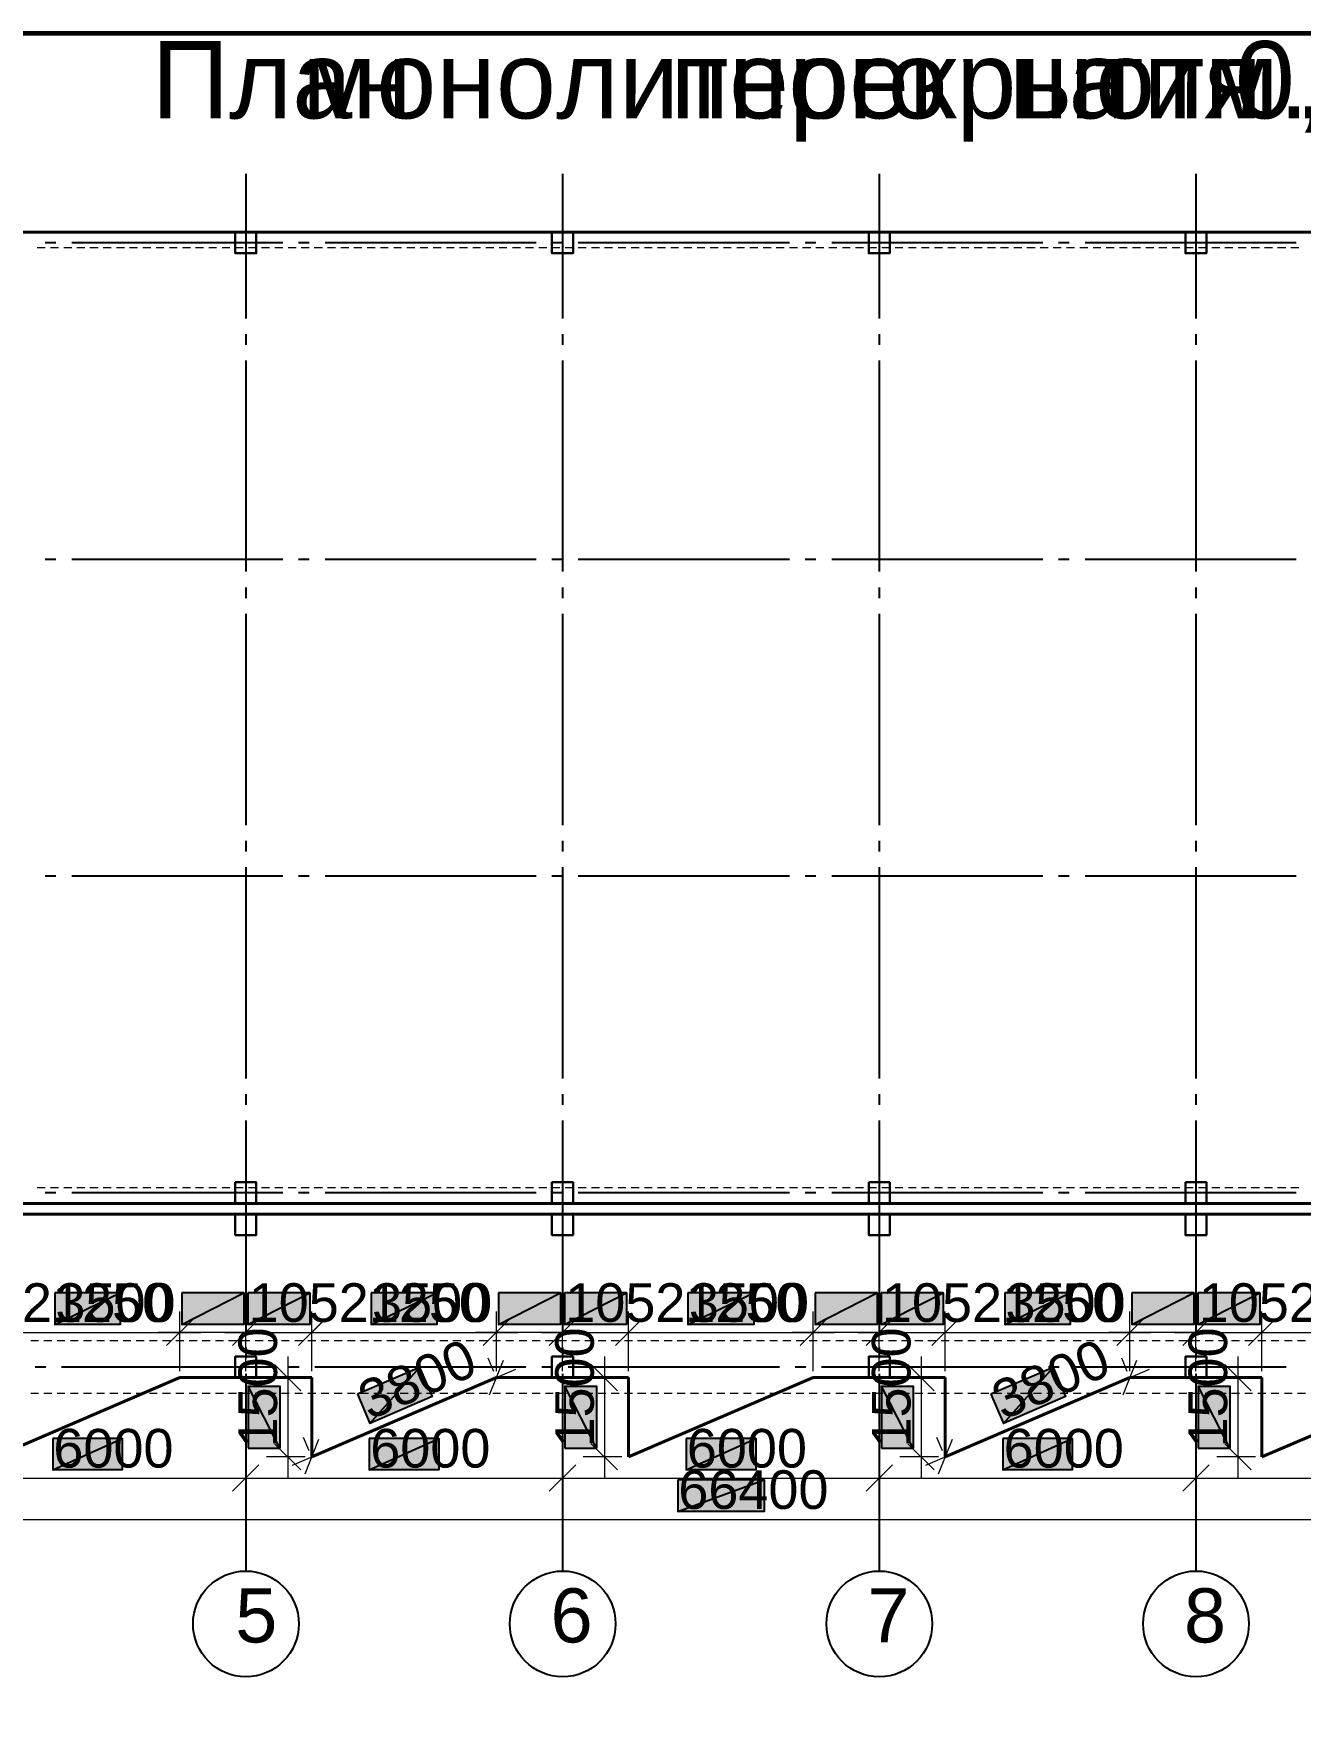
# Model space of a CAD drawing. Extents: x 8 to 21351, y 0 to 420.
# Drawn here: x 13102.1 to 13222.1, y 133.5 to 292.1 of the extents above; entities that cross this region are included whole.
import ezdxf

# ---------------------------------------------------------------- set-up
doc = ezdxf.new("R2010")
doc.units = 0
doc.styles.add('TEYPDFCAD_TEXT', font='arial.ttf')

msp = doc.modelspace()

# ---------------------------------------------------------------- hatches: boundary and pattern name
at = {"true_color": 0xffffff}
h = msp.add_hatch(color=0, dxfattribs=at)
h.paths.add_polyline_path([(13104.08, 172.74), (13104.08, 169.74), (13110.28, 172.74)])
h.paths.add_polyline_path([(13104.08, 169.74), (13110.28, 172.74), (13110.28, 169.74)])
h = msp.add_hatch(color=0, dxfattribs=at)
h.paths.add_polyline_path([(13116.12, 172.74), (13116.12, 169.74), (13121.99, 172.74)])
h.paths.add_polyline_path([(13116.12, 169.74), (13121.99, 172.74), (13121.99, 169.74)])
h = msp.add_hatch(color=0, dxfattribs=at)
h.paths.add_polyline_path([(13122.37, 172.74), (13122.37, 169.74), (13128.23, 172.74)])
h.paths.add_polyline_path([(13122.37, 169.74), (13128.23, 172.74), (13128.23, 169.74)])
h = msp.add_hatch(color=0, dxfattribs=at)
h.paths.add_polyline_path([(13134.07, 172.74), (13134.07, 169.74), (13140.29, 172.74)])
h.paths.add_polyline_path([(13134.07, 169.74), (13140.29, 172.74), (13140.29, 169.74)])
h = msp.add_hatch(color=0, dxfattribs=at)
h.paths.add_polyline_path([(13146.12, 172.74), (13146.12, 169.74), (13151.98, 172.74)])
h.paths.add_polyline_path([(13146.12, 169.74), (13151.98, 172.74), (13151.98, 169.74)])
h = msp.add_hatch(color=0, dxfattribs=at)
h.paths.add_polyline_path([(13152.38, 172.74), (13152.38, 169.74), (13158.24, 172.74)])
h.paths.add_polyline_path([(13152.38, 169.74), (13158.24, 172.74), (13158.24, 169.74)])
h = msp.add_hatch(color=0, dxfattribs=at)
h.paths.add_polyline_path([(13164.06, 172.74), (13164.06, 169.74), (13170.29, 172.74)])
h.paths.add_polyline_path([(13164.06, 169.74), (13170.29, 172.74), (13170.29, 169.74)])
h = msp.add_hatch(color=0, dxfattribs=at)
h.paths.add_polyline_path([(13176.13, 172.74), (13176.13, 169.74), (13181.99, 172.74)])
h.paths.add_polyline_path([(13176.13, 169.74), (13181.99, 172.74), (13181.99, 169.74)])
h = msp.add_hatch(color=0, dxfattribs=at)
h.paths.add_polyline_path([(13182.37, 172.74), (13182.37, 169.74), (13188.24, 172.74)])
h.paths.add_polyline_path([(13182.37, 169.74), (13188.24, 172.74), (13188.24, 169.74)])
h = msp.add_hatch(color=0, dxfattribs=at)
h.paths.add_polyline_path([(13194.08, 172.74), (13194.08, 169.74), (13200.28, 172.74)])
h.paths.add_polyline_path([(13194.08, 169.74), (13200.28, 172.74), (13200.28, 169.74)])
h = msp.add_hatch(color=0, dxfattribs=at)
h.paths.add_polyline_path([(13206.12, 172.74), (13206.12, 169.74), (13211.99, 172.74)])
h.paths.add_polyline_path([(13206.12, 169.74), (13211.99, 172.74), (13211.99, 169.74)])
h = msp.add_hatch(color=0, dxfattribs=at)
h.paths.add_polyline_path([(13212.37, 172.74), (13212.37, 169.74), (13218.23, 172.74)])
h.paths.add_polyline_path([(13212.37, 169.74), (13218.23, 172.74), (13218.23, 169.74)])
h = msp.add_hatch(color=0, dxfattribs=at)
h.paths.add_polyline_path([(13132.76, 163.15), (13133.94, 160.38), (13138.64, 165.67)])
h.paths.add_polyline_path([(13133.94, 160.38), (13138.64, 165.67), (13139.83, 162.92)])
h = msp.add_hatch(color=0, dxfattribs=at)
h.paths.add_polyline_path([(13192.77, 163.15), (13193.95, 160.38), (13198.65, 165.67)])
h.paths.add_polyline_path([(13193.95, 160.38), (13198.65, 165.67), (13199.84, 162.92)])
h = msp.add_hatch(color=0, dxfattribs=at)
h.paths.add_polyline_path([(13122.39, 158.03), (13125.39, 158.03), (13122.39, 163.89)])
h.paths.add_polyline_path([(13125.39, 158.03), (13122.39, 163.89), (13125.39, 163.89)])
h = msp.add_hatch(color=0, dxfattribs=at)
h.paths.add_polyline_path([(13152.4, 158.03), (13155.41, 158.03), (13152.4, 163.89)])
h.paths.add_polyline_path([(13155.41, 158.03), (13152.4, 163.89), (13155.41, 163.89)])
h = msp.add_hatch(color=0, dxfattribs=at)
h.paths.add_polyline_path([(13182.4, 158.03), (13185.4, 158.03), (13182.4, 163.89)])
h.paths.add_polyline_path([(13185.4, 158.03), (13182.4, 163.89), (13185.4, 163.89)])
h = msp.add_hatch(color=0, dxfattribs=at)
h.paths.add_polyline_path([(13212.39, 158.03), (13215.39, 158.03), (13212.39, 163.89)])
h.paths.add_polyline_path([(13215.39, 158.03), (13212.39, 163.89), (13215.39, 163.89)])
h = msp.add_hatch(color=0, dxfattribs=at)
h.paths.add_polyline_path([(13103.89, 158.94), (13103.89, 155.96), (13110.47, 158.94)])
h.paths.add_polyline_path([(13103.89, 155.96), (13110.47, 158.94), (13110.47, 155.96)])
h = msp.add_hatch(color=0, dxfattribs=at)
h.paths.add_polyline_path([(13133.88, 158.94), (13133.88, 155.96), (13140.46, 158.94)])
h.paths.add_polyline_path([(13133.88, 155.96), (13140.46, 158.94), (13140.46, 155.96)])
h = msp.add_hatch(color=0, dxfattribs=at)
h.paths.add_polyline_path([(13163.9, 158.94), (13163.9, 155.96), (13170.48, 158.94)])
h.paths.add_polyline_path([(13163.9, 155.96), (13170.48, 158.94), (13170.48, 155.96)])
h = msp.add_hatch(color=0, dxfattribs=at)
h.paths.add_polyline_path([(13193.89, 158.94), (13193.89, 155.96), (13200.47, 158.94)])
h.paths.add_polyline_path([(13193.89, 155.96), (13200.47, 158.94), (13200.47, 155.96)])
h = msp.add_hatch(color=0, dxfattribs=at)
h.paths.add_polyline_path([(13163.09, 155.02), (13163.09, 152.02), (13171.28, 155.02)])
h.paths.add_polyline_path([(13163.09, 152.02), (13171.28, 155.02), (13171.28, 152.02)])

# ---------------------------------------------------------------- linework, layer by layer
at = {"lineweight": 25}
for p, q in [((13122.18, 278.76), (13122.18, 265.07)), ((13152.19, 278.76), (13152.19, 265.07)), ((13182.18, 278.76), (13182.18, 265.07)), ((13212.18, 278.76), (13212.18, 265.07)), ((13104.18, 272.22), (13103.19, 272.22)), ((13125.69, 272.22), (13105.69, 272.22)), ((13128.19, 272.22), (13127.17, 272.22)), ((13149.67, 272.22), (13129.69, 272.22)), ((13152.19, 272.22), (13151.17, 272.22)), ((13173.67, 272.22), (13153.67, 272.22)), ((13176.17, 272.22), (13175.18, 272.22)), ((13197.68, 272.22), (13177.68, 272.22)), ((13200.18, 272.22), (13199.18, 272.22)), ((13221.68, 272.22), (13201.68, 272.22)), ((13122.18, 263.57), (13122.18, 262.57)), ((13152.19, 263.57), (13152.19, 262.57)), ((13182.18, 263.57), (13182.18, 262.57)), ((13212.18, 263.57), (13212.18, 262.57)), ((13122.18, 261.07), (13122.18, 241.07)), ((13152.19, 261.07), (13152.19, 241.07)), ((13182.18, 261.07), (13182.18, 241.07)), ((13212.18, 261.07), (13212.18, 241.07)), ((13104.18, 242.23), (13103.19, 242.23)), ((13125.69, 242.23), (13105.69, 242.23)), ((13128.19, 242.23), (13127.17, 242.23)), ((13149.67, 242.23), (13129.69, 242.23)), ((13152.19, 242.23), (13151.17, 242.23)), ((13173.67, 242.23), (13153.67, 242.23)), ((13176.17, 242.23), (13175.18, 242.23)), ((13197.68, 242.23), (13177.68, 242.23)), ((13200.18, 242.23), (13199.18, 242.23)), ((13221.68, 242.23), (13201.68, 242.23)), ((13122.18, 239.56), (13122.18, 238.57)), ((13152.19, 239.56), (13152.19, 238.57)), ((13182.18, 239.56), (13182.18, 238.57)), ((13212.18, 239.56), (13212.18, 238.57)), ((13122.18, 237.07), (13122.18, 217.06)), ((13152.19, 237.07), (13152.19, 217.06)), ((13182.18, 237.07), (13182.18, 217.06)), ((13212.18, 237.07), (13212.18, 217.06)), ((13122.18, 215.56), (13122.18, 214.57)), ((13152.19, 215.56), (13152.19, 214.57)), ((13182.18, 215.56), (13182.18, 214.57)), ((13212.18, 215.56), (13212.18, 214.57)), ((13122.18, 213.06), (13122.18, 193.06)), ((13152.19, 213.06), (13152.19, 193.06)), ((13182.18, 213.06), (13182.18, 193.06)), ((13212.18, 213.06), (13212.18, 193.06)), ((13104.18, 212.22), (13103.19, 212.22)), ((13125.69, 212.22), (13105.69, 212.22)), ((13128.19, 212.22), (13127.17, 212.22)), ((13149.67, 212.22), (13129.69, 212.22)), ((13152.19, 212.22), (13151.17, 212.22)), ((13173.67, 212.22), (13153.67, 212.22)), ((13176.17, 212.22), (13175.18, 212.22)), ((13197.68, 212.22), (13177.68, 212.22)), ((13200.18, 212.22), (13199.18, 212.22)), ((13221.68, 212.22), (13201.68, 212.22)), ((13122.18, 191.56), (13122.18, 190.56)), ((13152.19, 191.56), (13152.19, 190.56)), ((13182.18, 191.56), (13182.18, 190.56)), ((13212.18, 191.56), (13212.18, 190.56)), ((13122.18, 189.06), (13122.18, 169.06)), ((13152.19, 189.06), (13152.19, 169.06)), ((13182.18, 189.06), (13182.18, 169.06)), ((13212.18, 189.06), (13212.18, 169.06)), ((13104.18, 182.22), (13103.19, 182.22)), ((13125.69, 182.22), (13105.69, 182.22)), ((13128.19, 182.22), (13127.17, 182.22)), ((13149.67, 182.22), (13129.69, 182.22)), ((13152.19, 182.22), (13151.17, 182.22)), ((13173.67, 182.22), (13153.67, 182.22)), ((13176.17, 182.22), (13175.18, 182.22)), ((13197.68, 182.22), (13177.68, 182.22)), ((13200.18, 182.22), (13199.18, 182.22)), ((13221.68, 182.22), (13201.68, 182.22)), ((13122.18, 167.56), (13122.18, 166.56)), ((13152.19, 167.56), (13152.19, 166.56)), ((13182.18, 167.56), (13182.18, 166.56)), ((13212.18, 167.56), (13212.18, 166.56)), ((13122.18, 165.06), (13122.18, 151.36)), ((13152.19, 165.06), (13152.19, 151.36)), ((13182.18, 165.06), (13182.18, 151.36)), ((13212.18, 165.06), (13212.18, 151.36)), ((13122.18, 151.36), (13122.18, 146.37)), ((13152.19, 151.36), (13152.19, 146.37)), ((13182.18, 151.36), (13182.18, 146.37)), ((13212.18, 151.36), (13212.18, 146.37))]:
    msp.add_line(p, q, dxfattribs=at)
at = {"color": 7, "lineweight": 5}
for p, q in [((13103.19, 271.74), (13102.43, 271.74)), ((13104.44, 271.74), (13103.68, 271.74)), ((13105.69, 271.74), (13104.93, 271.74)), ((13106.94, 271.74), (13106.17, 271.74)), ((13108.18, 271.74), (13107.42, 271.74)), ((13109.43, 271.74), (13108.67, 271.74)), ((13110.68, 271.74), (13109.92, 271.74)), ((13111.93, 271.74), (13111.17, 271.74)), ((13113.18, 271.74), (13112.44, 271.74)), ((13114.43, 271.74), (13113.69, 271.74)), ((13115.68, 271.74), (13114.94, 271.74)), ((13116.93, 271.74), (13116.19, 271.74)), ((13118.18, 271.74), (13117.43, 271.74)), ((13119.42, 271.74), (13118.68, 271.74)), ((13120.67, 271.74), (13119.93, 271.74)), ((13121.92, 271.74), (13121.18, 271.74)), ((13123.17, 271.74), (13122.43, 271.74)), ((13124.42, 271.74), (13123.68, 271.74)), ((13125.69, 271.74), (13124.93, 271.74)), ((13126.94, 271.74), (13126.18, 271.74)), ((13128.19, 271.74), (13127.43, 271.74)), ((13129.44, 271.74), (13128.67, 271.74)), ((13130.69, 271.74), (13129.92, 271.74)), ((13131.93, 271.74), (13131.17, 271.74)), ((13133.18, 271.74), (13132.42, 271.74)), ((13134.43, 271.74), (13133.67, 271.74)), ((13135.68, 271.74), (13134.94, 271.74)), ((13136.93, 271.74), (13136.19, 271.74)), ((13138.18, 271.74), (13137.44, 271.74)), ((13139.43, 271.74), (13138.69, 271.74)), ((13140.68, 271.74), (13139.93, 271.74)), ((13141.92, 271.74), (13141.18, 271.74)), ((13143.17, 271.74), (13142.43, 271.74)), ((13144.42, 271.74), (13143.68, 271.74)), ((13145.67, 271.74), (13144.93, 271.74)), ((13146.92, 271.74), (13146.18, 271.74)), ((13148.19, 271.74), (13147.43, 271.74)), ((13149.44, 271.74), (13148.68, 271.74)), ((13150.69, 271.74), (13149.93, 271.74)), ((13151.94, 271.74), (13151.17, 271.74)), ((13153.19, 271.74), (13152.42, 271.74)), ((13154.43, 271.74), (13153.67, 271.74)), ((13155.68, 271.74), (13154.92, 271.74)), ((13156.93, 271.74), (13156.17, 271.74)), ((13158.18, 271.74), (13157.44, 271.74)), ((13159.43, 271.74), (13158.69, 271.74)), ((13160.68, 271.74), (13159.94, 271.74)), ((13161.93, 271.74), (13161.19, 271.74)), ((13163.18, 271.74), (13162.44, 271.74)), ((13164.42, 271.74), (13163.68, 271.74)), ((13165.67, 271.74), (13164.93, 271.74)), ((13166.92, 271.74), (13166.18, 271.74)), ((13168.17, 271.74), (13167.43, 271.74)), ((13169.42, 271.74), (13168.68, 271.74)), ((13170.69, 271.74), (13169.93, 271.74)), ((13171.94, 271.74), (13171.18, 271.74)), ((13173.19, 271.74), (13172.43, 271.74)), ((13174.44, 271.74), (13173.67, 271.74)), ((13175.69, 271.74), (13174.92, 271.74)), ((13176.93, 271.74), (13176.17, 271.74)), ((13178.18, 271.74), (13177.42, 271.74)), ((13179.43, 271.74), (13178.69, 271.74)), ((13180.68, 271.74), (13179.94, 271.74)), ((13181.93, 271.74), (13181.19, 271.74)), ((13183.18, 271.74), (13182.44, 271.74)), ((13184.43, 271.74), (13183.69, 271.74)), ((13185.68, 271.74), (13184.94, 271.74)), ((13186.92, 271.74), (13186.18, 271.74)), ((13188.17, 271.74), (13187.43, 271.74)), ((13189.42, 271.74), (13188.68, 271.74)), ((13190.67, 271.74), (13189.93, 271.74)), ((13191.94, 271.74), (13191.18, 271.74)), ((13193.19, 271.74), (13192.43, 271.74)), ((13194.44, 271.74), (13193.68, 271.74)), ((13195.69, 271.74), (13194.93, 271.74)), ((13196.94, 271.74), (13196.17, 271.74)), ((13198.19, 271.74), (13197.42, 271.74)), ((13199.43, 271.74), (13198.67, 271.74)), ((13200.68, 271.74), (13199.92, 271.74)), ((13201.93, 271.74), (13201.19, 271.74)), ((13203.18, 271.74), (13202.44, 271.74)), ((13204.43, 271.74), (13203.69, 271.74)), ((13205.68, 271.74), (13204.94, 271.74)), ((13206.93, 271.74), (13206.19, 271.74)), ((13208.18, 271.74), (13207.44, 271.74)), ((13209.43, 271.74), (13208.68, 271.74)), ((13210.67, 271.74), (13209.93, 271.74)), ((13211.92, 271.74), (13211.18, 271.74)), ((13213.17, 271.74), (13212.43, 271.74)), ((13214.44, 271.74), (13213.68, 271.74)), ((13215.69, 271.74), (13214.93, 271.74)), ((13216.94, 271.74), (13216.18, 271.74)), ((13218.19, 271.74), (13217.43, 271.74)), ((13219.44, 271.74), (13218.67, 271.74)), ((13220.69, 271.74), (13219.92, 271.74)), ((13221.93, 271.74), (13221.17, 271.74)), ((13102.43, 182.71), (13103.19, 182.71)), ((13103.68, 182.71), (13104.44, 182.71)), ((13104.93, 182.71), (13105.69, 182.71)), ((13106.17, 182.71), (13106.94, 182.71)), ((13107.42, 182.71), (13108.18, 182.71)), ((13108.67, 182.71), (13109.43, 182.71)), ((13109.92, 182.71), (13110.68, 182.71)), ((13111.17, 182.71), (13111.93, 182.71)), ((13112.44, 182.71), (13113.18, 182.71)), ((13113.69, 182.71), (13114.43, 182.71)), ((13114.94, 182.71), (13115.68, 182.71)), ((13116.19, 182.71), (13116.93, 182.71)), ((13117.43, 182.71), (13118.18, 182.71)), ((13118.68, 182.71), (13119.42, 182.71)), ((13119.93, 182.71), (13120.67, 182.71)), ((13121.18, 182.71), (13121.92, 182.71)), ((13122.43, 182.71), (13123.17, 182.71)), ((13123.68, 182.71), (13124.42, 182.71)), ((13124.93, 182.71), (13125.69, 182.71)), ((13126.18, 182.71), (13126.94, 182.71)), ((13127.43, 182.71), (13128.19, 182.71)), ((13128.67, 182.71), (13129.44, 182.71)), ((13129.92, 182.71), (13130.69, 182.71)), ((13131.17, 182.71), (13131.93, 182.71)), ((13132.42, 182.71), (13133.18, 182.71)), ((13133.67, 182.71), (13134.43, 182.71)), ((13134.94, 182.71), (13135.68, 182.71)), ((13136.19, 182.71), (13136.93, 182.71)), ((13137.44, 182.71), (13138.18, 182.71)), ((13138.69, 182.71), (13139.43, 182.71)), ((13139.93, 182.71), (13140.68, 182.71)), ((13141.18, 182.71), (13141.92, 182.71)), ((13142.43, 182.71), (13143.17, 182.71)), ((13143.68, 182.71), (13144.42, 182.71)), ((13144.93, 182.71), (13145.67, 182.71)), ((13146.18, 182.71), (13146.92, 182.71)), ((13147.43, 182.71), (13148.19, 182.71)), ((13148.68, 182.71), (13149.44, 182.71)), ((13149.93, 182.71), (13150.69, 182.71)), ((13151.17, 182.71), (13151.94, 182.71)), ((13152.42, 182.71), (13153.19, 182.71)), ((13153.67, 182.71), (13154.43, 182.71)), ((13154.92, 182.71), (13155.68, 182.71)), ((13156.17, 182.71), (13156.93, 182.71)), ((13157.44, 182.71), (13158.18, 182.71)), ((13158.69, 182.71), (13159.43, 182.71)), ((13159.94, 182.71), (13160.68, 182.71)), ((13161.19, 182.71), (13161.93, 182.71)), ((13162.44, 182.71), (13163.18, 182.71)), ((13163.68, 182.71), (13164.42, 182.71)), ((13164.93, 182.71), (13165.67, 182.71)), ((13166.18, 182.71), (13166.92, 182.71)), ((13167.43, 182.71), (13168.17, 182.71)), ((13168.68, 182.71), (13169.42, 182.71)), ((13169.93, 182.71), (13170.69, 182.71)), ((13171.18, 182.71), (13171.94, 182.71)), ((13172.43, 182.71), (13173.19, 182.71)), ((13173.67, 182.71), (13174.44, 182.71)), ((13174.92, 182.71), (13175.69, 182.71)), ((13176.17, 182.71), (13176.93, 182.71)), ((13177.42, 182.71), (13178.18, 182.71)), ((13178.69, 182.71), (13179.43, 182.71)), ((13179.94, 182.71), (13180.68, 182.71)), ((13181.19, 182.71), (13181.93, 182.71)), ((13182.44, 182.71), (13183.18, 182.71)), ((13183.69, 182.71), (13184.43, 182.71)), ((13184.94, 182.71), (13185.68, 182.71)), ((13186.18, 182.71), (13186.92, 182.71)), ((13187.43, 182.71), (13188.17, 182.71)), ((13188.68, 182.71), (13189.42, 182.71)), ((13189.93, 182.71), (13190.67, 182.71)), ((13191.18, 182.71), (13191.94, 182.71)), ((13192.43, 182.71), (13193.19, 182.71)), ((13193.68, 182.71), (13194.44, 182.71)), ((13194.93, 182.71), (13195.69, 182.71)), ((13196.17, 182.71), (13196.94, 182.71)), ((13197.42, 182.71), (13198.19, 182.71)), ((13198.67, 182.71), (13199.43, 182.71)), ((13199.92, 182.71), (13200.68, 182.71)), ((13201.19, 182.71), (13201.93, 182.71)), ((13202.44, 182.71), (13203.18, 182.71)), ((13203.69, 182.71), (13204.43, 182.71)), ((13204.94, 182.71), (13205.68, 182.71)), ((13206.19, 182.71), (13206.93, 182.71)), ((13207.44, 182.71), (13208.18, 182.71)), ((13208.68, 182.71), (13209.43, 182.71)), ((13209.93, 182.71), (13210.67, 182.71)), ((13211.18, 182.71), (13211.92, 182.71)), ((13212.43, 182.71), (13213.17, 182.71)), ((13213.68, 182.71), (13214.44, 182.71)), ((13214.93, 182.71), (13215.69, 182.71)), ((13216.18, 182.71), (13216.94, 182.71)), ((13217.43, 182.71), (13218.19, 182.71)), ((13218.67, 182.71), (13219.44, 182.71)), ((13219.92, 182.71), (13220.69, 182.71)), ((13221.17, 182.71), (13221.93, 182.71)), ((13114.68, 167.75), (13117.18, 170.24)), ((13117.18, 170.24), (13114.68, 167.75)), ((13115.93, 165.33), (13115.93, 170.98)), ((13115.93, 167.34), (13115.93, 170.98)), ((13123.42, 170.24), (13120.93, 167.75)), ((13120.93, 167.75), (13123.42, 170.24)), ((13122.18, 165.33), (13122.18, 170.98)), ((13122.18, 167.34), (13122.18, 170.98)), ((13127.17, 167.75), (13129.69, 170.24)), ((13129.67, 170.24), (13127.17, 167.75)), ((13128.42, 165.33), (13128.42, 170.98)), ((13128.42, 165.33), (13128.42, 170.98)), ((13144.68, 167.75), (13147.17, 170.24)), ((13147.17, 170.24), (13144.68, 167.75)), ((13145.93, 165.33), (13145.93, 170.98)), ((13145.93, 167.34), (13145.93, 170.98)), ((13153.44, 170.24), (13150.92, 167.75)), ((13150.92, 167.75), (13153.44, 170.24)), ((13152.19, 165.33), (13152.19, 170.98)), ((13152.19, 167.34), (13152.19, 170.98)), ((13157.19, 167.75), (13159.68, 170.24)), ((13159.68, 170.24), (13157.19, 167.75)), ((13158.43, 165.33), (13158.43, 170.98)), ((13158.43, 165.33), (13158.43, 170.98)), ((13174.69, 167.75), (13177.19, 170.24)), ((13177.19, 170.24), (13174.69, 167.75)), ((13175.94, 165.33), (13175.94, 170.98)), ((13175.94, 167.34), (13175.94, 170.98)), ((13183.43, 170.24), (13180.93, 167.75)), ((13180.93, 167.75), (13183.43, 170.24)), ((13182.18, 165.33), (13182.18, 170.98)), ((13182.18, 167.34), (13182.18, 170.98)), ((13187.18, 167.75), (13189.68, 170.24)), ((13189.68, 170.24), (13187.18, 167.75)), ((13188.43, 165.33), (13188.43, 170.98)), ((13188.43, 165.33), (13188.43, 170.98)), ((13204.68, 167.75), (13207.18, 170.24)), ((13207.18, 170.24), (13204.68, 167.75)), ((13205.93, 165.33), (13205.93, 170.98)), ((13205.93, 167.34), (13205.93, 170.98)), ((13213.43, 170.24), (13210.93, 167.75)), ((13210.93, 167.75), (13213.43, 170.24)), ((13212.18, 165.33), (13212.18, 170.98)), ((13212.18, 167.34), (13212.18, 170.98)), ((13217.17, 167.75), (13219.69, 170.24)), ((13219.69, 170.24), (13217.17, 167.75)), ((13218.42, 165.33), (13218.42, 170.98)), ((13218.44, 165.33), (13218.44, 170.98)), ((13096.44, 168.99), (13117.92, 168.99)), ((13102.55, 168.21), (13101.81, 168.21)), ((13103.8, 168.21), (13103.06, 168.21)), ((13105.05, 168.21), (13104.31, 168.21)), ((13106.3, 168.21), (13105.56, 168.21)), ((13107.55, 168.21), (13106.81, 168.21)), ((13108.8, 168.21), (13108.06, 168.21)), ((13110.05, 168.21), (13109.31, 168.21)), ((13111.3, 168.21), (13110.56, 168.21)), ((13112.55, 168.21), (13111.8, 168.21)), ((13113.79, 168.21), (13113.05, 168.21)), ((13124.19, 168.99), (13113.92, 168.99)), ((13115.06, 168.21), (13114.3, 168.21)), ((13116.31, 168.21), (13115.55, 168.21)), ((13117.56, 168.21), (13116.8, 168.21)), ((13118.81, 168.21), (13118.05, 168.21)), ((13120.06, 168.21), (13119.3, 168.21)), ((13120.19, 168.99), (13130.43, 168.99)), ((13121.31, 168.21), (13120.55, 168.21)), ((13122.56, 168.21), (13121.8, 168.21)), ((13123.81, 168.21), (13123.07, 168.21)), ((13125.05, 168.21), (13124.31, 168.21)), ((13126.3, 168.21), (13125.56, 168.21)), ((13126.43, 168.99), (13147.94, 168.99)), ((13127.55, 168.21), (13126.81, 168.21)), ((13128.8, 168.21), (13128.06, 168.21)), ((13130.05, 168.21), (13129.31, 168.21)), ((13131.3, 168.21), (13130.56, 168.21)), ((13132.55, 168.21), (13131.81, 168.21)), ((13133.8, 168.21), (13133.06, 168.21)), ((13135.05, 168.21), (13134.3, 168.21)), ((13136.32, 168.21), (13135.55, 168.21)), ((13137.56, 168.21), (13136.8, 168.21)), ((13138.81, 168.21), (13138.05, 168.21)), ((13140.06, 168.21), (13139.3, 168.21)), ((13141.31, 168.21), (13140.55, 168.21)), ((13142.56, 168.21), (13141.8, 168.21)), ((13143.81, 168.21), (13143.05, 168.21)), ((13154.18, 168.99), (13143.94, 168.99)), ((13145.06, 168.21), (13144.3, 168.21)), ((13146.31, 168.21), (13145.57, 168.21)), ((13147.55, 168.21), (13146.81, 168.21)), ((13148.8, 168.21), (13148.06, 168.21)), ((13150.05, 168.21), (13149.31, 168.21)), ((13150.18, 168.99), (13160.42, 168.99)), ((13151.3, 168.21), (13150.56, 168.21)), ((13152.55, 168.21), (13151.81, 168.21)), ((13153.8, 168.21), (13153.06, 168.21)), ((13155.05, 168.21), (13154.31, 168.21)), ((13156.3, 168.21), (13155.56, 168.21)), ((13156.42, 168.99), (13177.93, 168.99)), ((13157.55, 168.21), (13156.8, 168.21)), ((13158.82, 168.21), (13158.05, 168.21)), ((13160.06, 168.21), (13159.3, 168.21)), ((13161.31, 168.21), (13160.55, 168.21)), ((13162.56, 168.21), (13161.8, 168.21)), ((13163.81, 168.21), (13163.05, 168.21)), ((13165.06, 168.21), (13164.3, 168.21)), ((13166.31, 168.21), (13165.55, 168.21)), ((13167.56, 168.21), (13166.8, 168.21)), ((13168.81, 168.21), (13168.07, 168.21)), ((13170.06, 168.21), (13169.31, 168.21)), ((13171.3, 168.21), (13170.56, 168.21)), ((13172.55, 168.21), (13171.81, 168.21)), ((13173.8, 168.21), (13173.06, 168.21)), ((13184.17, 168.99), (13173.93, 168.99)), ((13175.05, 168.21), (13174.31, 168.21)), ((13176.3, 168.21), (13175.56, 168.21)), ((13177.55, 168.21), (13176.81, 168.21)), ((13178.8, 168.21), (13178.06, 168.21)), ((13180.05, 168.21), (13179.3, 168.21)), ((13180.17, 168.99), (13190.44, 168.99)), ((13181.32, 168.21), (13180.55, 168.21)), ((13182.56, 168.21), (13181.8, 168.21)), ((13183.81, 168.21), (13183.05, 168.21)), ((13185.06, 168.21), (13184.3, 168.21)), ((13186.31, 168.21), (13185.55, 168.21)), ((13186.44, 168.99), (13207.92, 168.99)), ((13187.56, 168.21), (13186.8, 168.21)), ((13188.81, 168.21), (13188.05, 168.21)), ((13190.06, 168.21), (13189.3, 168.21)), ((13191.31, 168.21), (13190.57, 168.21)), ((13192.56, 168.21), (13191.81, 168.21)), ((13193.8, 168.21), (13193.06, 168.21)), ((13195.05, 168.21), (13194.31, 168.21)), ((13196.3, 168.21), (13195.56, 168.21)), ((13197.55, 168.21), (13196.81, 168.21)), ((13198.8, 168.21), (13198.06, 168.21)), ((13200.05, 168.21), (13199.31, 168.21)), ((13201.3, 168.21), (13200.56, 168.21)), ((13202.55, 168.21), (13201.81, 168.21)), ((13203.82, 168.21), (13203.05, 168.21)), ((13214.19, 168.99), (13203.92, 168.99)), ((13205.06, 168.21), (13204.3, 168.21)), ((13206.31, 168.21), (13205.55, 168.21)), ((13207.56, 168.21), (13206.8, 168.21)), ((13208.81, 168.21), (13208.05, 168.21)), ((13210.06, 168.21), (13209.3, 168.21)), ((13210.19, 168.99), (13220.43, 168.99)), ((13211.31, 168.21), (13210.55, 168.21)), ((13212.56, 168.21), (13211.82, 168.21)), ((13213.81, 168.21), (13213.07, 168.21)), ((13215.06, 168.21), (13214.31, 168.21)), ((13216.3, 168.21), (13215.56, 168.21)), ((13216.43, 168.99), (13237.94, 168.99)), ((13217.55, 168.21), (13216.81, 168.21)), ((13218.8, 168.21), (13218.06, 168.21)), ((13220.05, 168.21), (13219.31, 168.21)), ((13221.3, 168.21), (13220.56, 168.21)), ((13222.55, 168.21), (13221.81, 168.21)), ((13126.16, 166.71), (13126.16, 155.22)), ((13145.69, 165.29), (13145.14, 166.56)), ((13156.15, 166.71), (13156.15, 155.22)), ((13186.14, 166.71), (13186.14, 155.22)), ((13205.68, 165.29), (13205.15, 166.56)), ((13216.16, 166.71), (13216.16, 155.22)), ((13127.4, 163.47), (13124.91, 165.97)), ((13126.6, 156.42), (13147.77, 165.5)), ((13145.27, 163.07), (13146.58, 166.35)), ((13157.4, 163.47), (13154.9, 165.97)), ((13187.39, 163.47), (13184.89, 165.97)), ((13186.59, 156.42), (13207.77, 165.5)), ((13205.28, 163.07), (13206.59, 166.35)), ((13217.4, 163.47), (13214.91, 165.97)), ((13127.81, 164.72), (13124.14, 164.72)), ((13157.8, 164.72), (13154.14, 164.72)), ((13187.81, 164.72), (13184.15, 164.72)), ((13217.81, 164.72), (13214.15, 164.72)), ((13102.55, 163.22), (13101.81, 163.22)), ((13103.8, 163.22), (13103.06, 163.22)), ((13105.05, 163.22), (13104.31, 163.22)), ((13106.3, 163.22), (13105.56, 163.22)), ((13107.55, 163.22), (13106.81, 163.22)), ((13108.8, 163.22), (13108.06, 163.22)), ((13110.05, 163.22), (13109.31, 163.22)), ((13111.3, 163.22), (13110.56, 163.22)), ((13112.55, 163.22), (13111.8, 163.22)), ((13113.79, 163.22), (13113.05, 163.22)), ((13115.06, 163.22), (13114.3, 163.22)), ((13116.31, 163.22), (13115.55, 163.22)), ((13117.56, 163.22), (13116.8, 163.22)), ((13118.81, 163.22), (13118.05, 163.22)), ((13120.06, 163.22), (13119.3, 163.22)), ((13121.31, 163.22), (13120.55, 163.22)), ((13122.56, 163.22), (13121.8, 163.22)), ((13123.81, 163.22), (13123.07, 163.22)), ((13125.05, 163.22), (13124.31, 163.22)), ((13126.3, 163.22), (13125.56, 163.22)), ((13127.55, 163.22), (13126.81, 163.22)), ((13128.8, 163.22), (13128.06, 163.22)), ((13130.05, 163.22), (13129.31, 163.22)), ((13131.3, 163.22), (13130.56, 163.22)), ((13132.55, 163.22), (13131.81, 163.22)), ((13133.8, 163.22), (13133.06, 163.22)), ((13135.05, 163.22), (13134.3, 163.22)), ((13136.32, 163.22), (13135.55, 163.22)), ((13137.56, 163.22), (13136.8, 163.22)), ((13138.81, 163.22), (13138.05, 163.22)), ((13140.06, 163.22), (13139.3, 163.22)), ((13141.31, 163.22), (13140.55, 163.22)), ((13142.56, 163.22), (13141.8, 163.22)), ((13143.81, 163.22), (13143.05, 163.22)), ((13145.06, 163.22), (13144.3, 163.22)), ((13146.31, 163.22), (13145.57, 163.22)), ((13147.55, 163.22), (13146.81, 163.22)), ((13148.8, 163.22), (13148.06, 163.22)), ((13150.05, 163.22), (13149.31, 163.22)), ((13151.3, 163.22), (13150.56, 163.22)), ((13152.55, 163.22), (13151.81, 163.22)), ((13153.8, 163.22), (13153.06, 163.22)), ((13155.05, 163.22), (13154.31, 163.22)), ((13156.3, 163.22), (13155.56, 163.22)), ((13157.55, 163.22), (13156.8, 163.22)), ((13158.82, 163.22), (13158.05, 163.22)), ((13160.06, 163.22), (13159.3, 163.22)), ((13161.31, 163.22), (13160.55, 163.22)), ((13162.56, 163.22), (13161.8, 163.22)), ((13163.81, 163.22), (13163.05, 163.22)), ((13165.06, 163.22), (13164.3, 163.22)), ((13166.31, 163.22), (13165.55, 163.22)), ((13167.56, 163.22), (13166.8, 163.22)), ((13168.81, 163.22), (13168.07, 163.22)), ((13170.06, 163.22), (13169.31, 163.22)), ((13171.3, 163.22), (13170.56, 163.22)), ((13172.55, 163.22), (13171.81, 163.22)), ((13173.8, 163.22), (13173.06, 163.22)), ((13175.05, 163.22), (13174.31, 163.22)), ((13176.3, 163.22), (13175.56, 163.22)), ((13177.55, 163.22), (13176.81, 163.22)), ((13178.8, 163.22), (13178.06, 163.22)), ((13180.05, 163.22), (13179.3, 163.22)), ((13181.32, 163.22), (13180.55, 163.22)), ((13182.56, 163.22), (13181.8, 163.22)), ((13183.81, 163.22), (13183.05, 163.22)), ((13185.06, 163.22), (13184.3, 163.22)), ((13186.31, 163.22), (13185.55, 163.22)), ((13187.56, 163.22), (13186.8, 163.22)), ((13188.81, 163.22), (13188.05, 163.22)), ((13190.06, 163.22), (13189.3, 163.22)), ((13191.31, 163.22), (13190.57, 163.22)), ((13192.56, 163.22), (13191.81, 163.22)), ((13193.8, 163.22), (13193.06, 163.22)), ((13195.05, 163.22), (13194.31, 163.22)), ((13196.3, 163.22), (13195.56, 163.22)), ((13197.55, 163.22), (13196.81, 163.22)), ((13198.8, 163.22), (13198.06, 163.22)), ((13200.05, 163.22), (13199.31, 163.22)), ((13201.3, 163.22), (13200.56, 163.22)), ((13202.55, 163.22), (13201.81, 163.22)), ((13203.82, 163.22), (13203.05, 163.22)), ((13205.06, 163.22), (13204.3, 163.22)), ((13206.31, 163.22), (13205.55, 163.22)), ((13207.56, 163.22), (13206.8, 163.22)), ((13208.81, 163.22), (13208.05, 163.22)), ((13210.06, 163.22), (13209.3, 163.22)), ((13211.31, 163.22), (13210.55, 163.22)), ((13212.56, 163.22), (13211.82, 163.22)), ((13213.81, 163.22), (13213.07, 163.22)), ((13215.06, 163.22), (13214.31, 163.22)), ((13216.3, 163.22), (13215.56, 163.22)), ((13217.55, 163.22), (13216.81, 163.22)), ((13218.8, 163.22), (13218.06, 163.22)), ((13220.05, 163.22), (13219.31, 163.22)), ((13221.3, 163.22), (13220.56, 163.22)), ((13222.55, 163.22), (13221.81, 163.22)), ((13128.19, 157.78), (13127.64, 159.05)), ((13129.08, 158.86), (13127.76, 155.57)), ((13188.19, 157.78), (13187.64, 159.05)), ((13189.08, 158.86), (13187.77, 155.57)), ((13122.18, 155.83), (13122.18, 157.2)), ((13122.18, 155.83), (13122.18, 157.2)), ((13127.81, 157.2), (13124.14, 157.2)), ((13124.91, 158.45), (13127.4, 155.96)), ((13152.19, 155.83), (13152.19, 157.2)), ((13152.19, 155.83), (13152.19, 157.2)), ((13157.8, 157.2), (13154.14, 157.2)), ((13154.9, 158.45), (13157.4, 155.96)), ((13182.18, 155.83), (13182.18, 157.2)), ((13182.18, 155.83), (13182.18, 157.2)), ((13187.81, 157.2), (13184.15, 157.2)), ((13184.89, 158.45), (13187.39, 155.96)), ((13212.18, 155.83), (13212.18, 157.2)), ((13212.18, 155.83), (13212.18, 157.2)), ((13217.81, 157.2), (13214.15, 157.2)), ((13214.91, 158.45), (13217.4, 155.96)), ((13120.93, 153.95), (13123.42, 156.44)), ((13123.42, 156.44), (13120.93, 153.95)), ((13150.92, 153.95), (13153.44, 156.44)), ((13153.44, 156.44), (13150.92, 153.95)), ((13180.93, 153.95), (13183.43, 156.44)), ((13183.43, 156.44), (13180.93, 153.95)), ((13210.93, 153.95), (13213.43, 156.44)), ((13213.43, 156.44), (13210.93, 153.95)), ((13090.17, 155.19), (13124.19, 155.19)), ((13120.19, 155.19), (13154.18, 155.19)), ((13150.18, 155.19), (13184.17, 155.19)), ((13180.17, 155.19), (13214.19, 155.19)), ((13210.19, 155.19), (13244.18, 155.19)), ((12999.18, 151.26), (13335.2, 151.26))]:
    msp.add_line(p, q, dxfattribs=at)
at = {"color": 7, "lineweight": 40}
for p, q in [((13001.17, 180.21), (13333.19, 180.21)), ((13098.43, 157.2), (13115.93, 164.72)), ((13115.93, 164.72), (13128.42, 164.72)), ((13128.42, 164.72), (13128.42, 157.2)), ((13128.42, 157.2), (13145.93, 164.72)), ((13145.93, 164.72), (13158.43, 164.72)), ((13158.43, 164.72), (13158.43, 157.2)), ((13158.43, 157.2), (13175.94, 164.72)), ((13175.94, 164.72), (13188.43, 164.72)), ((13188.43, 164.72), (13188.43, 157.2)), ((13188.43, 157.2), (13205.93, 164.72)), ((13205.93, 164.72), (13218.42, 164.72)), ((13218.44, 164.72), (13218.44, 157.2)), ((13218.44, 157.2), (13235.93, 164.72))]:
    msp.add_line(p, q, dxfattribs=at)
at = {"color": 7, "lineweight": 25}
for p, q in [((13103.23, 165.71), (13102.22, 165.71)), ((13124.74, 165.71), (13104.73, 165.71)), ((13127.23, 165.71), (13126.22, 165.71)), ((13148.72, 165.71), (13128.72, 165.71)), ((13151.22, 165.71), (13150.22, 165.71)), ((13172.72, 165.71), (13152.72, 165.71)), ((13175.22, 165.71), (13174.22, 165.71)), ((13196.73, 165.71), (13176.72, 165.71)), ((13199.22, 165.71), (13198.23, 165.71)), ((13220.73, 165.71), (13200.73, 165.71))]:
    msp.add_line(p, q, dxfattribs=at)
at = {"color": 7, "lineweight": 30}
for p, q in [((13123.17, 164.72), (13121.18, 164.72)), ((13153.19, 164.72), (13151.17, 164.72)), ((13183.18, 164.72), (13181.19, 164.72)), ((13213.17, 164.72), (13211.18, 164.72))]:
    msp.add_line(p, q, dxfattribs=at)
at = {"lineweight": 60}
msp.add_lwpolyline([(12972.06, 5.06), (13367.03, 5.06), (13367.03, 292.06), (12972.06, 292.06)], close=True, dxfattribs=at)
at = {"lineweight": 40}
msp.add_lwpolyline([(13001.17, 273.22), (13333.19, 273.22), (13333.19, 181.21), (13001.17, 181.21)], close=True, dxfattribs=at)
at = {"lineweight": 30}
for points in [[(13121.18, 273.22), (13123.17, 273.22), (13123.17, 271.23), (13121.18, 271.23)], [(13151.17, 273.22), (13153.19, 273.22), (13153.19, 271.23), (13151.17, 271.23)], [(13181.19, 273.22), (13183.18, 273.22), (13183.18, 271.23), (13181.19, 271.23)], [(13211.18, 273.22), (13213.17, 273.22), (13213.17, 271.23), (13211.18, 271.23)], [(13121.18, 183.22), (13123.17, 183.22), (13123.17, 181.21), (13121.18, 181.21)], [(13151.17, 183.22), (13153.19, 183.22), (13153.19, 181.21), (13151.17, 181.21)], [(13181.19, 183.22), (13183.18, 183.22), (13183.18, 181.21), (13181.19, 181.21)], [(13211.18, 183.22), (13213.17, 183.22), (13213.17, 181.21), (13211.18, 181.21)]]:
    msp.add_lwpolyline(points, close=True, dxfattribs=at)
at = {"color": 7, "lineweight": 30}
for points in [[(13123.17, 180.21), (13123.17, 178.22), (13121.18, 178.22), (13121.18, 180.21)], [(13153.19, 180.21), (13153.19, 178.22), (13151.17, 178.22), (13151.17, 180.21)], [(13183.18, 180.21), (13183.18, 178.22), (13181.19, 178.22), (13181.19, 180.21)], [(13213.17, 180.21), (13213.17, 178.22), (13211.18, 178.22), (13211.18, 180.21)], [(13123.17, 166.71), (13123.17, 164.72), (13121.18, 164.72), (13121.18, 166.71)], [(13153.19, 166.71), (13153.19, 164.72), (13151.17, 164.72), (13151.17, 166.71)], [(13183.18, 166.71), (13183.18, 164.72), (13181.19, 164.72), (13181.19, 166.71)], [(13213.17, 166.71), (13213.17, 164.72), (13211.18, 164.72), (13211.18, 166.71)]]:
    msp.add_lwpolyline(points, close=True, dxfattribs=at)
at = {"color": 0, "true_color": 0xffffff}
for points in [[(13104.08, 172.74), (13104.08, 169.74), (13110.28, 172.74)], [(13104.08, 169.74), (13110.28, 172.74), (13110.28, 169.74)], [(13116.12, 172.74), (13116.12, 169.74), (13121.99, 172.74)], [(13116.12, 169.74), (13121.99, 172.74), (13121.99, 169.74)], [(13122.37, 172.74), (13122.37, 169.74), (13128.23, 172.74)], [(13122.37, 169.74), (13128.23, 172.74), (13128.23, 169.74)], [(13134.07, 172.74), (13134.07, 169.74), (13140.29, 172.74)], [(13134.07, 169.74), (13140.29, 172.74), (13140.29, 169.74)], [(13146.12, 172.74), (13146.12, 169.74), (13151.98, 172.74)], [(13146.12, 169.74), (13151.98, 172.74), (13151.98, 169.74)], [(13152.38, 172.74), (13152.38, 169.74), (13158.24, 172.74)], [(13152.38, 169.74), (13158.24, 172.74), (13158.24, 169.74)], [(13164.06, 172.74), (13164.06, 169.74), (13170.29, 172.74)], [(13164.06, 169.74), (13170.29, 172.74), (13170.29, 169.74)], [(13176.13, 172.74), (13176.13, 169.74), (13181.99, 172.74)], [(13176.13, 169.74), (13181.99, 172.74), (13181.99, 169.74)], [(13182.37, 172.74), (13182.37, 169.74), (13188.24, 172.74)], [(13182.37, 169.74), (13188.24, 172.74), (13188.24, 169.74)], [(13194.08, 172.74), (13194.08, 169.74), (13200.28, 172.74)], [(13194.08, 169.74), (13200.28, 172.74), (13200.28, 169.74)], [(13206.12, 172.74), (13206.12, 169.74), (13211.99, 172.74)], [(13206.12, 169.74), (13211.99, 172.74), (13211.99, 169.74)], [(13212.37, 172.74), (13212.37, 169.74), (13218.23, 172.74)], [(13212.37, 169.74), (13218.23, 172.74), (13218.23, 169.74)], [(13132.76, 163.15), (13133.94, 160.38), (13138.64, 165.67)], [(13133.94, 160.38), (13138.64, 165.67), (13139.83, 162.92)], [(13192.77, 163.15), (13193.95, 160.38), (13198.65, 165.67)], [(13193.95, 160.38), (13198.65, 165.67), (13199.84, 162.92)], [(13122.39, 158.03), (13125.39, 158.03), (13122.39, 163.89)], [(13125.39, 158.03), (13122.39, 163.89), (13125.39, 163.89)], [(13152.4, 158.03), (13155.41, 158.03), (13152.4, 163.89)], [(13155.41, 158.03), (13152.4, 163.89), (13155.41, 163.89)], [(13182.4, 158.03), (13185.4, 158.03), (13182.4, 163.89)], [(13185.4, 158.03), (13182.4, 163.89), (13185.4, 163.89)], [(13212.39, 158.03), (13215.39, 158.03), (13212.39, 163.89)], [(13215.39, 158.03), (13212.39, 163.89), (13215.39, 163.89)], [(13103.89, 158.94), (13103.89, 155.96), (13110.47, 158.94)], [(13103.89, 155.96), (13110.47, 158.94), (13110.47, 155.96)], [(13133.88, 158.94), (13133.88, 155.96), (13140.46, 158.94)], [(13133.88, 155.96), (13140.46, 158.94), (13140.46, 155.96)], [(13163.9, 158.94), (13163.9, 155.96), (13170.48, 158.94)], [(13163.9, 155.96), (13170.48, 158.94), (13170.48, 155.96)], [(13193.89, 158.94), (13193.89, 155.96), (13200.47, 158.94)], [(13193.89, 155.96), (13200.47, 158.94), (13200.47, 155.96)], [(13163.09, 155.02), (13163.09, 152.02), (13171.28, 155.02)], [(13163.09, 152.02), (13171.28, 155.02), (13171.28, 152.02)]]:
    msp.add_lwpolyline(points, close=True, dxfattribs=at)
at = {"lineweight": 25}
for centre in [(13122.19, 141.38), (13152.2, 141.38), (13182.19, 141.38), (13212.19, 141.38)]:
    msp.add_circle(centre, 5.01, dxfattribs=at)

# ---------------------------------------------------------------- texts
at = {"color": 7, "style": 'TEYPDFCAD_TEXT'}
for s, height, p in [('План', 7.32, (13113.26, 284.01)), ('0,000', 7.32, (13215.87, 284.01)), ('монолитного', 7.3201, (13127.51, 284.01)), ('перекрытия', 7.32, (13162.42, 284.01)), ('на', 7.32, (13194.47, 284.01)), ('отм.', 7.32, (13202.64, 284.01)), ('10521250', 3.662, (13092.44, 169.99)), ('3500', 3.662, (13104.14, 169.99)), ('10521250', 3.662, (13122.45, 169.99)), ('3500', 3.662, (13134.14, 169.99)), ('10521250', 3.662, (13152.44, 169.99)), ('3500', 3.662, (13164.15, 169.99)), ('10521250', 3.662, (13182.44, 169.99)), ('3500', 3.662, (13194.14, 169.99)), ('10521250', 3.662, (13212.45, 169.99)), ('6000', 3.662, (13103.95, 156.19)), ('6000', 3.662, (13133.97, 156.19)), ('6000', 3.662, (13163.96, 156.19)), ('6000', 3.662, (13193.97, 156.19)), ('66400', 3.662, (13163.15, 152.27)), ('5', 5.13, (13121.18, 139.62)), ('6', 5.13, (13151.05, 139.62)), ('7', 5.13, (13181.06, 139.62)), ('8', 5.13, (13211.05, 139.62))]:
    msp.add_text(s, height=height, dxfattribs=at).set_placement(p)
for s, rotation, p in [('1500', 90, (13125.14, 158.09)), ('3800', 23.0989, (13133.9, 160.66)), ('1500', 90, (13155.15, 158.09)), ('1500', 90, (13185.15, 158.09)), ('3800', 23.0989, (13193.91, 160.66)), ('1500', 90, (13215.14, 158.09))]:
    msp.add_text(s, height=3.662, rotation=rotation, dxfattribs=at).set_placement(p)

doc.saveas('drawing.dxf')
